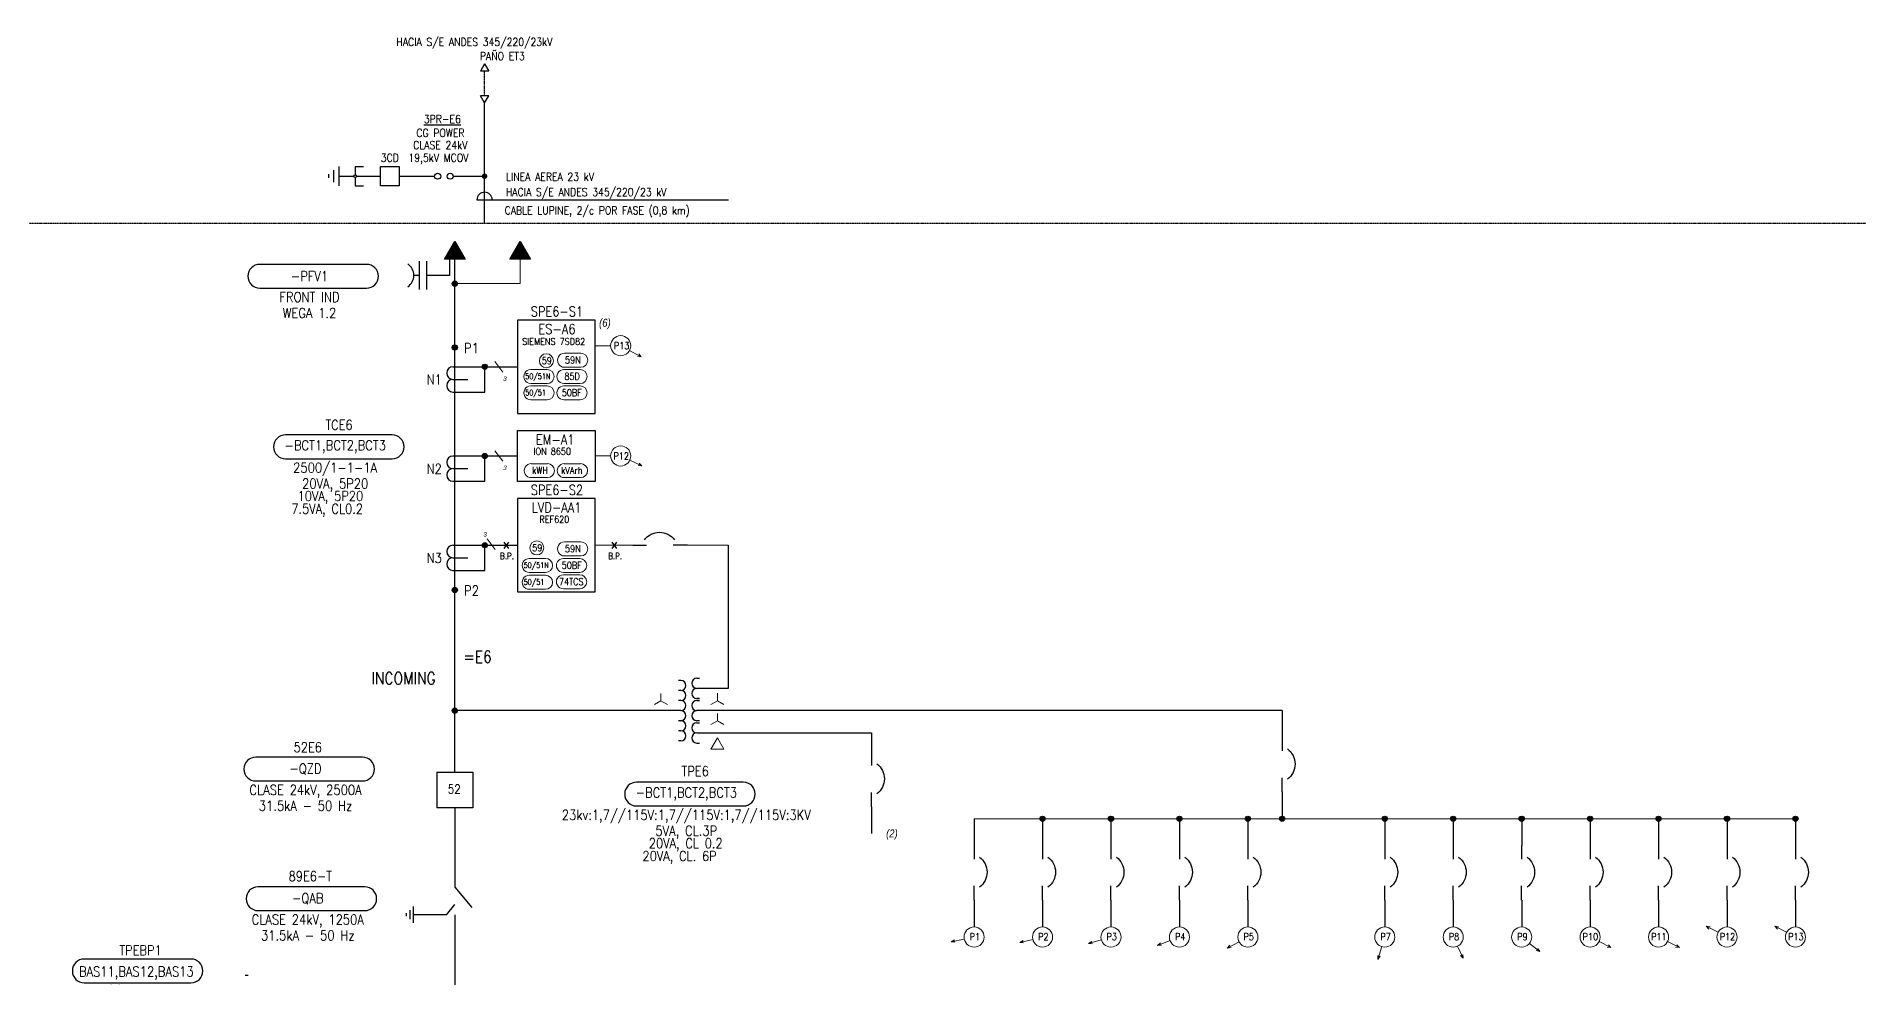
# Model space of a CAD drawing. Header units: millimetres. Extents: x 9982696 to 10277415, y 3207660 to 3335318.
# Drawn here: x 10086379 to 10200229, y 3266050 to 3324868 of the extents above; entities that cross this region are included whole.
import ezdxf
from ezdxf.enums import TextEntityAlignment as Align

# ---------------------------------------------------------------- set-up
doc = ezdxf.new("R2010")
doc.units = ezdxf.units.MM
doc.header["$LTSCALE"] = 2
for name, pattern in [('DASHED', [19.05, 12.7, -6.35]), ('HIDDEN', [9.525, 6.35, -3.175]), ('HIDDEN2', [4.7625, 3.175, -1.5875])]:
    doc.linetypes.add(name, pattern=pattern)
for name, color, linetype, lineweight in [('ASAP_EL31_SIMBOLOGÍA', 1, 'Continuous', 25), ('E_EQP', 134, 'Continuous', 5), ('E_FINO', 251, 'Continuous', 20), ('GE-SIMBOLOGÍAS', 151, 'Continuous', 30)]:
    doc.layers.add(name, color=color, linetype=linetype, lineweight=lineweight)
for name, color, linetype in [('EL-CONDUCTOR', 122, 'Continuous'), ('G-TEXTOS', 2, 'Continuous'), ('GE-SIMBOLOGIAS', 151, 'Continuous'), ('GP-ARQ', 8, 'Continuous'), ('I-sep 220 kV', 5, 'Continuous'), ('I-sep Conductor', 4, 'DASHED'), ('I-sep Equipos Eléctricos', 44, 'Continuous'), ('I-sep TEXTOS', 7, 'Continuous'), ('SIMBOLOS', 6, 'Continuous'), ('Textos', 7, 'Continuous')]:
    doc.layers.add(name, color=color, linetype=linetype)
doc.styles.add('ROMANS', font='romans.shx', dxfattribs={"width": 0.85})
doc.styles.get("Standard").update_dxf_attribs({"font": 'arial.ttf'})
doc.styles.add('style1', font='romans.shx', dxfattribs={"width": 0.85, "height": 250})

# ---------------------------------------------------------------- blocks, each defined once
blk = doc.blocks.new('DESCRIPCION Nº TAG')
at = {"layer": 'GE-SIMBOLOGÍAS'}
blk.add_lwpolyline([(-12.5, -6), (14.34, -6, 1), (14.34, 0), (-12.5, 0, 1)], format="xyb", close=True, dxfattribs=at)
at = {"layer": 'GE-SIMBOLOGÍAS', "color": 2, "style": 'ROMANS', "width": 0.85}
blk.add_attdef('MEQ-Nº', text='', height=2.5, dxfattribs=at).set_placement((0, -3), align=Align.MIDDLE)
for tag, p in [('MEQ-L1', (0, -9.5)), ('MEQ-L2', (0, -13.5)), ('MEQ-L3', (0, -17.5))]:
    blk.add_attdef(tag, text='', height=2.5, dxfattribs=at).set_placement(p, align=Align.CENTER)
blk = doc.blocks.new('A$C30464E65')
at = {"layer": 'ASAP_EL31_SIMBOLOGÍA', "ltscale": 25.4}
for p, q in [((0.01, 3.26), (3.79, 3.26)), ((14.44, 3.26), (10.9, 3.26))]:
    blk.add_line(p, q, dxfattribs=at)
blk.add_arc((7.41, 1.69), 5, 36.8699, 143.1301, dxfattribs=at)

msp = doc.modelspace()

# ---------------------------------------------------------------- hatches: boundary and pattern name
at = {"layer": 'EL-CONDUCTOR'}
h = msp.add_hatch(color=256, dxfattribs=at)
h.paths.add_polyline_path([(10112519, 3309258, -0.4142136), (10112355, 3309422, -0.4142136), (10112519, 3309587)])
h.paths.add_polyline_path([(10112683, 3309422, -0.4142136), (10112519, 3309258), (10112519, 3309587, -0.4142136)])
h = msp.add_hatch(color=256, dxfattribs=at)
h.paths.add_polyline_path([(10112519, 3305264, -0.4142136), (10112355, 3305428, -0.4142136), (10112519, 3305593)])
h.paths.add_polyline_path([(10112683, 3305428, -0.4142136), (10112519, 3305264), (10112519, 3305593, -0.4142136)])
h = msp.add_hatch(color=256, dxfattribs=at)
h.paths.add_polyline_path([(10114392, 3304057, -0.4142136), (10114228, 3304221, -0.4142136), (10114392, 3304386)])
h.paths.add_polyline_path([(10114556, 3304221, -0.4142136), (10114392, 3304057), (10114392, 3304386, -0.4142136)])
h = msp.add_hatch(color=256, dxfattribs=at)
h.paths.add_polyline_path([(10114392, 3298483, -0.4142136), (10114228, 3298647, -0.4142136), (10114392, 3298811)])
h.paths.add_polyline_path([(10114556, 3298647, -0.4142136), (10114392, 3298483), (10114392, 3298811, -0.4142136)])
h = msp.add_hatch(color=256, dxfattribs=at)
h.paths.add_polyline_path([(10114392, 3292908, -0.4142136), (10114228, 3293072, -0.4142136), (10114392, 3293236)])
h.paths.add_polyline_path([(10114556, 3293072, -0.4142136), (10114392, 3292908), (10114392, 3293236, -0.4142136)])
h = msp.add_hatch(color=256, dxfattribs=at)
h.paths.add_polyline_path([(10112519, 3290107, -0.4142136), (10112355, 3290271, -0.4142136), (10112519, 3290435)])
h.paths.add_polyline_path([(10112683, 3290271, -0.4142136), (10112519, 3290107), (10112519, 3290435, -0.4142136)])
h = msp.add_hatch(color=256, dxfattribs=at)
h.paths.add_polyline_path([(10112519, 3282569, 0.4142136), (10112683, 3282733, 0.4142136), (10112519, 3282897)])
h.paths.add_polyline_path([(10112355, 3282733, 0.4142136), (10112519, 3282569), (10112519, 3282897, 0.4142136)])
h = msp.add_hatch(color=256, dxfattribs=at)
h.paths.add_polyline_path([(10112683, 3282733, 0.4142136), (10112519, 3282897, 0.4142136), (10112355, 3282733)])
h.paths.add_polyline_path([(10112519, 3282569, 0.4142136), (10112683, 3282733), (10112355, 3282733, 0.4142136)])
h = msp.add_hatch(color=256, dxfattribs=at)
h.paths.add_polyline_path([(10112519, 3282569, -0.4142136), (10112355, 3282733, -0.4142136), (10112519, 3282897)])
h.paths.add_polyline_path([(10112683, 3282733, -0.4142136), (10112519, 3282569), (10112519, 3282897, -0.4142136)])
h = msp.add_hatch(color=256, dxfattribs=at)
h.paths.add_polyline_path([(10149242, 3275808, -0.4142136), (10149078, 3275973, -0.4142136), (10149242, 3276137)])
h.paths.add_polyline_path([(10149406, 3275973, -0.4142136), (10149242, 3275808), (10149242, 3276137, -0.4142136)])
h = msp.add_hatch(color=256, dxfattribs=at)
h.paths.add_polyline_path([(10153519, 3275808, -0.4142136), (10153355, 3275973, -0.4142136), (10153519, 3276137)])
h.paths.add_polyline_path([(10153683, 3275973, -0.4142136), (10153519, 3275808), (10153519, 3276137, -0.4142136)])
h = msp.add_hatch(color=256, dxfattribs=at)
h.paths.add_polyline_path([(10157796, 3275808, -0.4142136), (10157632, 3275973, -0.4142136), (10157796, 3276137)])
h.paths.add_polyline_path([(10157960, 3275973, -0.4142136), (10157796, 3275808), (10157796, 3276137, -0.4142136)])
h = msp.add_hatch(color=256, dxfattribs=at)
h.paths.add_polyline_path([(10162073, 3275808, -0.4142136), (10161909, 3275973, -0.4142136), (10162073, 3276137)])
h.paths.add_polyline_path([(10162237, 3275973, -0.4142136), (10162073, 3275808), (10162073, 3276137, -0.4142136)])
h = msp.add_hatch(color=256, dxfattribs=at)
h.paths.add_polyline_path([(10164211, 3275808, -0.4142136), (10164047, 3275973, -0.4142136), (10164211, 3276137)])
h.paths.add_polyline_path([(10164375, 3275973, -0.4142136), (10164211, 3275808), (10164211, 3276137, -0.4142136)])
h = msp.add_hatch(color=256, dxfattribs=at)
h.paths.add_polyline_path([(10170626, 3275808, -0.4142136), (10170462, 3275973, -0.4142136), (10170626, 3276137)])
h.paths.add_polyline_path([(10170790, 3275973, -0.4142136), (10170626, 3275808), (10170626, 3276137, -0.4142136)])
h = msp.add_hatch(color=256, dxfattribs=at)
h.paths.add_polyline_path([(10174903, 3275808, -0.4142136), (10174739, 3275973, -0.4142136), (10174903, 3276137)])
h.paths.add_polyline_path([(10175067, 3275973, -0.4142136), (10174903, 3275808), (10174903, 3276137, -0.4142136)])
h = msp.add_hatch(color=256, dxfattribs=at)
h.paths.add_polyline_path([(10179180, 3275808, -0.4142136), (10179016, 3275973, -0.4142136), (10179180, 3276137)])
h.paths.add_polyline_path([(10179344, 3275973, -0.4142136), (10179180, 3275808), (10179180, 3276137, -0.4142136)])
h = msp.add_hatch(color=256, dxfattribs=at)
h.paths.add_polyline_path([(10183457, 3275808, -0.4142136), (10183292, 3275973, -0.4142136), (10183457, 3276137)])
h.paths.add_polyline_path([(10183621, 3275973, -0.4142136), (10183457, 3275808), (10183457, 3276137, -0.4142136)])
h = msp.add_hatch(color=256, dxfattribs=at)
h.paths.add_polyline_path([(10187733, 3275808, -0.4142136), (10187569, 3275973, -0.4142136), (10187733, 3276137)])
h.paths.add_polyline_path([(10187897, 3275973, -0.4142136), (10187733, 3275808), (10187733, 3276137, -0.4142136)])
h = msp.add_hatch(color=256, dxfattribs=at)
h.paths.add_polyline_path([(10192010, 3275808, -0.4142136), (10191846, 3275973, -0.4142136), (10192010, 3276137)])
h.paths.add_polyline_path([(10192174, 3275973, -0.4142136), (10192010, 3275808), (10192010, 3276137, -0.4142136)])
h = msp.add_hatch(color=256, dxfattribs=at)
h.paths.add_polyline_path([(10196287, 3275808, -0.4142136), (10196123, 3275973, -0.4142136), (10196287, 3276137)])
h.paths.add_polyline_path([(10196451, 3275973, -0.4142136), (10196287, 3275808), (10196287, 3276137, -0.4142136)])
at = {"layer": 'GE-SIMBOLOGIAS'}
for points in [[(10112519, 3312066), (10113164, 3310949), (10111874, 3310949)], [(10116608, 3312066), (10117253, 3310949), (10115963, 3310949)]]:
    msp.add_hatch(color=256, dxfattribs=at).paths.add_polyline_path(points)

# ---------------------------------------------------------------- linework, layer by layer
at = {"layer": 'E_EQP', "ltscale": 2}
for p, q in [((10116608, 3310949), (10116608, 3309422)), ((10112519, 3309422), (10116608, 3309422)), ((10122255, 3305541), (10121290, 3305538)), ((10123439, 3305244), (10124173, 3304854)), ((10115024, 3304552), (10115530, 3303891)), ((10118285, 3304047), (10117266, 3304047)), ((10120353, 3304047), (10119334, 3304047)), ((10120388, 3305067), (10119369, 3305067)), ((10120388, 3304193), (10119369, 3304193)), ((10124173, 3304854), (10123937, 3304890)), ((10124173, 3304854), (10124011, 3305029)), ((10118285, 3303174), (10117266, 3303174)), ((10118285, 3303029), (10117266, 3303029)), ((10120353, 3303174), (10119334, 3303174)), ((10120353, 3303029), (10119334, 3303029)), ((10118285, 3302155), (10117266, 3302155)), ((10120353, 3302155), (10119334, 3302155)), ((10115024, 3298977), (10115530, 3298317)), ((10122255, 3298649), (10121290, 3298647)), ((10123455, 3298385), (10124207, 3298031)), ((10118310, 3298167), (10117291, 3298167)), ((10118310, 3297294), (10117291, 3297294)), ((10120378, 3298167), (10119359, 3298167)), ((10120378, 3297294), (10119359, 3297294)), ((10124207, 3298031), (10123970, 3298056)), ((10124207, 3298031), (10124037, 3298198)), ((10114541, 3293470), (10115047, 3292810)), ((10120388, 3293276), (10119369, 3293276)), ((10121290, 3293072), (10123651, 3293072)), ((10127056, 3293072), (10129597, 3293072)), ((10118190, 3292244), (10117171, 3292244)), ((10120323, 3292241), (10119304, 3292241)), ((10120388, 3292402), (10119369, 3292402)), ((10118190, 3291371), (10117171, 3291371)), ((10118190, 3291191), (10117171, 3291191)), ((10118190, 3290317), (10117171, 3290317)), ((10120323, 3291368), (10119304, 3291368)), ((10120323, 3291223), (10119304, 3291223)), ((10120323, 3290349), (10119304, 3290349)), ((10144965, 3275973), (10196287, 3275973)), ((10191455, 3268880), (10190714, 3269256)), ((10190714, 3269256), (10190879, 3269083)), ((10190714, 3269256), (10190950, 3269224)), ((10195732, 3268880), (10194991, 3269256)), ((10194991, 3269256), (10195156, 3269083)), ((10194991, 3269256), (10195227, 3269224)), ((10144349, 3268459), (10143534, 3268293)), ((10143534, 3268293), (10143739, 3268415)), ((10143534, 3268293), (10143771, 3268261)), ((10148630, 3268437), (10147824, 3268234)), ((10147824, 3268234), (10148023, 3268366)), ((10147824, 3268234), (10148062, 3268213)), ((10152915, 3268406), (10152117, 3268173)), ((10152117, 3268173), (10152312, 3268312)), ((10152117, 3268173), (10152356, 3268160)), ((10157208, 3268360), (10156432, 3268061)), ((10156432, 3268061), (10156614, 3268215)), ((10156432, 3268061), (10156671, 3268068)), ((10161519, 3268285), (10160784, 3267896)), ((10160784, 3267896), (10160946, 3268071)), ((10160784, 3267896), (10161020, 3267932)), ((10170440, 3267982), (10170193, 3267189)), ((10175168, 3268013), (10175516, 3267258)), ((10179669, 3268188), (10180321, 3267672)), ((10180321, 3267672), (10180095, 3267750)), ((10180321, 3267672), (10180193, 3267873)), ((10184020, 3268303), (10184761, 3267927)), ((10184761, 3267927), (10184524, 3267959)), ((10184761, 3267927), (10184596, 3268099)), ((10188297, 3268303), (10189038, 3267927)), ((10189038, 3267927), (10188801, 3267959)), ((10189038, 3267927), (10188873, 3268099)), ((10170193, 3267189), (10170185, 3267427)), ((10170193, 3267189), (10170335, 3267380)), ((10175516, 3267258), (10175350, 3267429)), ((10175516, 3267258), (10175493, 3267495))]:
    msp.add_line(p, q, dxfattribs=at)
for centre, radius in [((10122884, 3305541), 629), ((10118239, 3304598), 437), ((10122884, 3298649), 629), ((10117642, 3292903), 437), ((10144965, 3268583), 629), ((10149242, 3268583), 629), ((10153519, 3268583), 629), ((10157796, 3268583), 629), ((10162073, 3268583), 629), ((10170626, 3268583), 629), ((10174903, 3268583), 629), ((10179180, 3268583), 629), ((10183457, 3268583), 629), ((10187733, 3268583), 629), ((10192010, 3268583), 629), ((10196287, 3268583), 629)]:
    msp.add_circle(centre, radius, dxfattribs=at)
for centre, start, end in [((10117266, 3303610), 90, 270.00007), ((10118285, 3303610), 270, 90), ((10119334, 3303610), 90, 270.00007), ((10119369, 3304630), 90, 270.00007), ((10120353, 3303610), 270, 90), ((10120388, 3304630), 270, 90), ((10117266, 3302592), 90, 270.00007), ((10118285, 3302592), 270, 90), ((10119334, 3302592), 90, 270.00007), ((10120353, 3302592), 270, 90), ((10117291, 3297731), 90, 270.00007), ((10118310, 3297731), 270, 90), ((10119359, 3297731), 90, 270.00007), ((10120378, 3297731), 270, 90), ((10119369, 3292839), 90, 270.00007), ((10120388, 3292839), 270, 90), ((10117171, 3291807), 90, 270.00007), ((10118190, 3291807), 270, 90), ((10119304, 3291805), 90, 270.00007), ((10120323, 3291805), 270, 90), ((10117171, 3290754), 90, 270.00007), ((10118190, 3290754), 270, 90), ((10119304, 3290786), 90, 270.00007), ((10120323, 3290786), 270, 90)]:
    msp.add_arc(centre, 437, start, end, dxfattribs=at)
at = {"layer": 'E_FINO', "ltscale": 25.4}
for p, q in [((10125401, 3283340), (10125401, 3283806)), ((10128925, 3283352), (10128925, 3283818)), ((10125401, 3283340), (10124998, 3283107)), ((10125401, 3283340), (10125804, 3283107)), ((10128925, 3283352), (10128521, 3283120)), ((10128925, 3283352), (10129328, 3283120)), ((10128925, 3282090), (10128925, 3282556)), ((10128925, 3282090), (10128521, 3281858)), ((10128925, 3282090), (10129328, 3281858)), ((10128925, 3281033), (10128521, 3280334)), ((10128521, 3280334), (10129328, 3280334)), ((10129328, 3280334), (10128925, 3281033))]:
    msp.add_line(p, q, dxfattribs=at)
at = {"layer": 'EL-CONDUCTOR'}
for p, q in [((10112519, 3282543), (10112519, 3310949)), ((10113008, 3304221), (10116436, 3304221)), ((10113008, 3304221), (10116436, 3304221)), ((10113008, 3298647), (10116436, 3298647)), ((10113008, 3298647), (10116436, 3298647)), ((10113008, 3293072), (10116436, 3293072)), ((10129597, 3293072), (10129597, 3285542)), ((10129597, 3285542), (10129597, 3284125)), ((10129597, 3284125), (10127640, 3284125)), ((10112519, 3278889), (10112519, 3282543)), ((10164211, 3282733), (10127640, 3282733)), ((10164211, 3282733), (10164211, 3281055)), ((10127640, 3281340), (10138551, 3281340)), ((10138551, 3281340), (10138551, 3280130)), ((10112519, 3276654), (10112519, 3275859)), ((10138551, 3276725), (10138551, 3275047)), ((10164211, 3277650), (10164211, 3275973)), ((10112519, 3276256), (10112519, 3271699)), ((10144965, 3275973), (10144965, 3274295)), ((10149242, 3275973), (10149242, 3274295)), ((10153519, 3275973), (10153519, 3274295)), ((10157796, 3275973), (10157796, 3274295)), ((10162073, 3275973), (10162073, 3274295)), ((10170626, 3275973), (10170626, 3274295)), ((10174903, 3275973), (10174903, 3274295)), ((10179180, 3275973), (10179180, 3274295)), ((10183457, 3275973), (10183457, 3274295)), ((10187733, 3275973), (10187733, 3274295)), ((10192010, 3275973), (10192010, 3274295)), ((10196287, 3275973), (10196287, 3274295)), ((10111993, 3269978), (10109920, 3269978)), ((10144965, 3270890), (10144965, 3269212)), ((10149242, 3270890), (10149242, 3269212)), ((10153519, 3270890), (10153519, 3269212)), ((10157796, 3270890), (10157796, 3269212)), ((10162073, 3270890), (10162073, 3269212)), ((10170626, 3270890), (10170626, 3269212)), ((10174903, 3270890), (10174903, 3269212)), ((10179180, 3270890), (10179180, 3269212)), ((10183457, 3270890), (10183457, 3269212)), ((10187733, 3270890), (10187733, 3269212)), ((10192010, 3270890), (10192010, 3269212)), ((10196287, 3270890), (10196287, 3269212)), ((10112524, 3268537), (10112524, 3262901))]:
    msp.add_line(p, q, dxfattribs=at)
for points in [[(10112998, 3302644), (10114392, 3302644), (10114392, 3304221)], [(10112998, 3297069), (10114392, 3297069), (10114392, 3298647)], [(10112998, 3291494), (10114392, 3291494), (10114392, 3293072)], [(10126649, 3282733), (10112519, 3282733)]]:
    msp.add_lwpolyline(points, dxfattribs=at)
for centre in [(10112519, 3309422), (10112519, 3305428), (10114392, 3304221), (10114392, 3298647), (10114392, 3293072), (10112519, 3290271), (10112519, 3282733), (10112519, 3282733), (10149242, 3275973), (10153519, 3275973), (10157796, 3275973), (10162073, 3275973), (10164211, 3275973), (10170626, 3275973), (10174903, 3275973), (10179180, 3275973), (10183457, 3275973), (10187733, 3275973), (10192010, 3275973), (10196287, 3275973)]:
    msp.add_circle(centre, 164, dxfattribs=at)
at = {"layer": 'GE-SIMBOLOGIAS', "color": 1, "linetype": 'HIDDEN', "ltscale": 0.5}
msp.add_line((9982696, 3313192), (10241118, 3313192), dxfattribs=at)
at = {"layer": 'GE-SIMBOLOGIAS', "linetype": 'Continuous'}
for p, q in [((10110305, 3309056), (10110305, 3310817)), ((10110778, 3309056), (10110778, 3310817)), ((10112180, 3310949), (10112180, 3309936)), ((10110305, 3309936), (10109964, 3309936)), ((10112180, 3309936), (10110778, 3309936)), ((10112405, 3304221), (10112998, 3304221)), ((10112405, 3303433), (10112657, 3303433)), ((10112405, 3302644), (10112998, 3302644)), ((10116436, 3300249), (10121290, 3300249)), ((10116436, 3297044), (10116436, 3300249)), ((10121290, 3300249), (10121290, 3297044)), ((10112405, 3298647), (10112998, 3298647)), ((10112405, 3297858), (10112657, 3297858)), ((10112405, 3297069), (10112998, 3297069)), ((10121290, 3297044), (10116436, 3297044)), ((10112405, 3293072), (10112998, 3293072)), ((10112405, 3292283), (10112657, 3292283)), ((10112405, 3291494), (10112998, 3291494))]:
    msp.add_line(p, q, dxfattribs=at)
at = {"layer": 'GE-SIMBOLOGIAS'}
for p, q in [((10126649, 3284625), (10126492, 3284625)), ((10127640, 3284756), (10127798, 3284756)), ((10126649, 3283994), (10126492, 3283994)), ((10127798, 3283494), (10127640, 3283494)), ((10127640, 3283494), (10127798, 3283494)), ((10126649, 3283364), (10126492, 3283364)), ((10127640, 3283363), (10127798, 3283363)), ((10126649, 3282102), (10126492, 3282102)), ((10126649, 3282102), (10126492, 3282102)), ((10126649, 3281471), (10126492, 3281471)), ((10127798, 3282102), (10127640, 3282102)), ((10127640, 3281971), (10127798, 3281971)), ((10126649, 3280840), (10126492, 3280840)), ((10127640, 3280709), (10127798, 3280709)), ((10111402, 3278889), (10113637, 3278889)), ((10111402, 3278889), (10111402, 3276654)), ((10113637, 3278889), (10113637, 3276654)), ((10113637, 3276654), (10111402, 3276654)), ((10109470, 3270083), (10109470, 3269879)), ((10109712, 3270269), (10109712, 3269694)), ((10109920, 3270493), (10109920, 3269463)), ((10112524, 3269978), (10112524, 3268537)), ((10099616, 3266170), (10099412, 3266170))]:
    msp.add_line(p, q, dxfattribs=at)
for points in [[(10112519, 3312066), (10113164, 3310949), (10111874, 3310949)], [(10116608, 3312066), (10117253, 3310949), (10115963, 3310949)]]:
    msp.add_lwpolyline(points, close=True, dxfattribs=at)
at = {"layer": 'GE-SIMBOLOGIAS', "linetype": 'Continuous'}
for points in [[(10116436, 3301303), (10121290, 3301303), (10121290, 3307140), (10116436, 3307140)], [(10116436, 3290153), (10121290, 3290153), (10121290, 3295990), (10116436, 3295990)]]:
    msp.add_lwpolyline(points, close=True, dxfattribs=at)
for points in [[(10112657, 3303433), (10113328, 3303433)], [(10112657, 3297858), (10113328, 3297858)], [(10112657, 3292283), (10113328, 3292283)]]:
    msp.add_lwpolyline(points, dxfattribs=at)
at = {"layer": 'GE-SIMBOLOGIAS'}
for points in [[(10112519, 3271699), (10113581, 3270434)], [(10111993, 3269978), (10112524, 3270611)]]:
    msp.add_lwpolyline(points, dxfattribs=at)
at = {"layer": 'GE-SIMBOLOGIAS', "linetype": 'Continuous'}
for centre, radius, start, end in [((10109120, 3309936), 844, 302.63796, 57.36204), ((10112405, 3303827), 394, 90, 270), ((10112405, 3303039), 394, 90, 270), ((10112405, 3298252), 394, 90, 270), ((10112405, 3297464), 394, 90, 270), ((10112405, 3292677), 394, 90, 270), ((10112405, 3291889), 394, 90, 270)]:
    msp.add_arc(centre, radius, start, end, dxfattribs=at)
at = {"layer": 'GE-SIMBOLOGIAS'}
for centre, start, end in [((10126649, 3284310), 270, 90), ((10127640, 3284441), 90, 270), ((10126649, 3283679), 270, 90), ((10127640, 3283810), 90, 270), ((10126649, 3283048), 270, 90), ((10126649, 3282417), 270, 90), ((10127640, 3283048), 90, 270), ((10127640, 3282417), 90, 270), ((10126649, 3281786), 270, 90), ((10126649, 3281155), 270, 90), ((10127640, 3281655), 90, 270), ((10127640, 3281024), 90, 270)]:
    msp.add_arc(centre, 315, start, end, dxfattribs=at)
at = {"layer": 'GP-ARQ', "color": 1}
for p, q in [((10114379, 3323150), (10114122, 3322705)), ((10114636, 3322705), (10114122, 3322705)), ((10114379, 3323150), (10114636, 3322705)), ((10114636, 3321163), (10114122, 3321163)), ((10114379, 3320718), (10114122, 3321163)), ((10114379, 3320718), (10114636, 3321163))]:
    msp.add_line(p, q, dxfattribs=at)
at = {"layer": 'I-sep 220 kV', "linetype": 'HIDDEN2'}
msp.add_line((10114379, 3321163), (10114379, 3322705), dxfattribs=at)
at = {"layer": 'I-sep 220 kV'}
msp.add_line((10114379, 3313192), (10114379, 3320718), dxfattribs=at)
at = {"layer": 'I-sep 220 kV', "const_width": 171}
msp.add_lwpolyline([(10114293, 3316133, 1), (10114465, 3316133, 1)], format="xyb", close=True, dxfattribs=at)
at = {"layer": 'I-sep Conductor', "linetype": 'Continuous', "ltscale": 0.1}
msp.add_line((10113903, 3314659), (10129626, 3314659), dxfattribs=at)
msp.add_ellipse((10114379, 3314661), major_axis=(-476, -2), ratio=0.9867099, start_param=3.1415927, end_param=6.2831853, dxfattribs=at)
at = {"layer": 'I-sep Equipos Eléctricos', "linetype": 'Continuous'}
for p, q in [((10104946, 3316500), (10104944, 3315768)), ((10105271, 3316743), (10105269, 3315524)), ((10106298, 3316743), (10106298, 3316219)), ((10104620, 3316256), (10104620, 3316033)), ((10106298, 3316048), (10106298, 3315524))]:
    msp.add_line(p, q, dxfattribs=at)
at = {"layer": 'I-sep Equipos Eléctricos'}
for p, q in [((10106298, 3316743), (10106814, 3316743)), ((10105270, 3316133), (10106212, 3316133)), ((10106298, 3315524), (10106812, 3315524)), ((10106383, 3316133), (10107882, 3316133)), ((10109040, 3316133), (10111258, 3316133)), ((10112418, 3316133), (10114379, 3316133))]:
    msp.add_line(p, q, dxfattribs=at)
msp.add_lwpolyline([(10107882, 3316743), (10109040, 3316743), (10109040, 3315524), (10107882, 3315524)], close=True, dxfattribs=at)
for centre, radius in [((10106298, 3316133), 85.7), ((10111447, 3316133), 189), ((10112229, 3316133), 189)]:
    msp.add_circle(centre, radius, dxfattribs=at)
at = {"layer": 'SIMBOLOS'}
for p, q in [((10115889, 3292860), (10115594, 3293264)), ((10115594, 3292860), (10115889, 3293264)), ((10122648, 3292860), (10122353, 3293264)), ((10122353, 3292860), (10122648, 3293264))]:
    msp.add_line(p, q, dxfattribs=at)

# ---------------------------------------------------------------- block references
at = {"layer": 'GE-SIMBOLOGÍAS', "xscale": 248.3184454382091, "yscale": 248.3184454382091, "zscale": 248.3184454382091}
for p, values in [((10103440, 3310625), {'MEQ-Nº': '-PFV1', 'MEQ-L1': 'FRONT IND', 'MEQ-L2': 'WEGA 1.2'}), ((10105043, 3299965), {'MEQ-Nº': '-BCT1,BCT2,BCT3', 'MEQ-L1': '2500/1-1-1A', 'MEQ-L2': '20VA, 5P20'}), ((10103192, 3279827), {'MEQ-Nº': '-QZD', 'MEQ-L1': 'CLASE 24kV, 2500A', 'MEQ-L2': '31.5kA - 50 Hz'}), ((10126985, 3278263), {'MEQ-Nº': '-BCT1,BCT2,BCT3', 'MEQ-L1': '23kv:1,7//115V:1,7//115V:1,7//115V:3KV', 'MEQ-L2': '5VA, CL.3P'}), ((10103330, 3271725), {'MEQ-Nº': '-QAB', 'MEQ-L1': 'CLASE 24kV, 1250A', 'MEQ-L2': '31.5kA - 50 Hz'})]:
    msp.add_blockref('DESCRIPCION Nº TAG', p, dxfattribs=at).add_auto_attribs(values)
at = {"layer": 'GE-SIMBOLOGÍAS', "ltscale": 0.1, "xscale": -235.9025231662986, "yscale": 235.9025231662986, "zscale": 235.9025231662986}
msp.add_blockref('A$C30464E65', (10127059, 3292302), dxfattribs=at)
at = {"layer": 'GE-SIMBOLOGÍAS', "ltscale": 0.1, "xscale": -235.9025231662986, "yscale": 235.9025231662986, "zscale": 235.9025231662986, "rotation": 270}
for p in [(10137781, 3276723), (10163441, 3277648), (10144196, 3270888), (10148473, 3270888), (10152749, 3270888), (10157026, 3270888), (10161303, 3270888), (10169857, 3270888), (10174133, 3270888), (10178410, 3270888), (10182687, 3270888), (10186964, 3270888), (10191241, 3270888), (10195517, 3270888)]:
    msp.add_blockref('A$C30464E65', p, dxfattribs=at)
at = {"layer": 'GE-SIMBOLOGÍAS'}
ref = msp.add_blockref('DESCRIPCION Nº TAG', (10092471, 3267209), dxfattribs=dict(at, xscale=248.3184454382091, yscale=248.3184454382091, zscale=248.3184454382091))
ref.add_attrib('MEQ-Nº', 'BAS11,BAS12,BAS13', dxfattribs={"color": 2, "height": 620.8, "style": 'ROMANS', "width": 0.85}).set_placement((10092617, 3266333), align=Align.MIDDLE)
ref.add_attrib('MEQ-L1', '33:SQR3//0.0033:SQR3 kV', dxfattribs={"color": 2, "height": 620.8, "style": 'ROMANS', "width": 0.85}).set_placement((10092471, 3264849), align=Align.CENTER)
ref.add_attrib('MEQ-L2', 'CL 0.5/3P', dxfattribs={"color": 2, "height": 620.8, "style": 'ROMANS', "width": 0.85}).set_placement((10092471, 3263855), align=Align.CENTER)

# ---------------------------------------------------------------- texts
at = {"layer": 'E_EQP', "ltscale": 2, "char_height": 280, "attachment_point": 1}
for insert in [(10115541, 3303622), (10115541, 3298047), (10114309, 3293892)]:
    msp.add_mtext_dynamic_manual_height_columns('{\\fArial|b0|i1|c0|p34;3}', width=142.64, gutter_width=12.5, heights=[0], dxfattribs=dict(at, insert=insert))
at = {"layer": 'G-TEXTOS', "attachment_point": 7, "style": 'ROMANS'}
for s, insert, char_height, width in [('ES-A6', (10117737, 3306271), 620.8, 620.8), ('P1', (10113102, 3305080), 620.8, 603.06), ('SIEMENS 7SD82', (10116723, 3305585), 434.56, 5256.85), ('P13', (10122460, 3305333), 434.6, 434.56), ('59', (10117953, 3304385), 434.6, 434.56), ('59N', (10119403, 3304428), 434.6, 248.3), ('N1', (10110757, 3303110), 620.8, 620.8), ('50/51N', (10116918, 3303335), 347.6, 347.65), ('50/51', (10116918, 3302317), 347.6, 347.65), ('50BF', (10119202, 3302390), 434.6, 434.56), ('85D', (10119369, 3303408), 434.6, 434.56), ('EM-A1', (10117583, 3299359), 620.8, 620.8), ('ION 8650', (10117437, 3298713), 434.6, 3033.16), ('P12', (10122437, 3298423), 434.6, 434.56), ('N2', (10110757, 3297535), 620.8, 620.8), ('kWH', (10117342, 3297528), 434.6, 434.56), ('kVArh', (10119157, 3297524), 434.6, 434.56), ('LVD-AA1', (10117319, 3295121), 620.8, 620.8), ('REF620', (10117807, 3294475), 434.6, 434.56), ('N3', (10110757, 3291960), 620.8, 620.8), ('59', (10117356, 3292690), 434.6, 434.56), ('59N', (10119403, 3292636), 434.6, 248.3), ('50/51N', (10116822, 3291532), 347.6, 347.65), ('50BF', (10119196, 3291602), 434.6, 434.56), ('P2', (10113102, 3289922), 620.8, 603.06), ('50/51', (10116822, 3290479), 347.6, 347.65), ('74TCS', (10119030, 3290584), 434.6, 434.56), ('P1', (10144690, 3268380), 434.6, 434.56), ('P2', (10148967, 3268380), 434.6, 434.56), ('P3', (10153244, 3268380), 434.6, 468.27), ('P4', (10157521, 3268380), 434.6, 650.93), ('P5', (10161797, 3268380), 434.6, 434.56), ('P7', (10170351, 3268380), 434.6, 434.56), ('P8', (10174628, 3268380), 434.6, 434.56), ('P9', (10178905, 3268380), 434.6, 434.56), ('P10', (10182989, 3268380), 434.6, 434.56), ('P11', (10187269, 3268394), 434.6, 434.56), ('P12', (10191558, 3268380), 434.6, 434.56), ('P13', (10195834, 3268380), 434.6, 434.56)]:
    msp.add_mtext(s, dxfattribs=dict(at, insert=insert, char_height=char_height, width=width))
at = {"layer": 'I-sep TEXTOS', "color": 2, "style": 'style1', "width": 0.85}
for s, p in [('HACIA S/E ANDES 345/220/23kV', (10118615, 3324773)), ('PAÑO ET3', (10116893, 3323890))]:
    msp.add_text(s, height=500, dxfattribs=at).set_placement(p, align=Align.TOP_RIGHT)
at = {"layer": 'I-sep TEXTOS', "color": 3, "style": 'style1', "width": 0.85}
msp.add_text('%%U3PR-E6', height=500, dxfattribs=at).set_placement((10110584, 3319454))
at = {"layer": 'I-sep TEXTOS', "color": 2, "style": 'style1', "width": 0.85}
for s, p in [('CG POWER', (10110120, 3318587)), ('CLASE 24kV', (10109918, 3317827)), ('3CD', (10107895, 3317033)), ('19,5kV MCOV', (10109621, 3317038)), ('LINEA AEREA 23 kV  ', (10115714, 3315846)), ('HACIA S/E ANDES 345/220/23 kV', (10115714, 3314892)), ('CABLE LUPINE, 2/c POR FASE (0,8 km)', (10115633, 3313750))]:
    msp.add_text(s, height=500, dxfattribs=at).set_placement(p)
at = {"layer": 'I-sep TEXTOS', "color": 2, "style": 'ROMANS', "width": 0.85}
for p in [(10115781, 3292399), (10122540, 3292399)]:
    msp.add_text('B.P.', height=383.7, dxfattribs=at).set_placement(p, align=Align.MIDDLE)
at = {"layer": 'Textos', "style": 'ROMANS', "width": 0.85}
for s, height, p in [('SPE6-S1', 614.6, (10117265, 3307371)), ('TCE6', 614.6, (10104438, 3300285)), ('10VA, 5P20', 614.6, (10102697, 3295840)), ('SPE6-S2', 614.6, (10117265, 3296221)), ('7.5VA, CL0.2', 614.59, (10102304, 3295039)), ('52E6', 614.6, (10102446, 3280136)), ('TPE6', 614.6, (10126691, 3278644)), ('52', 558.7, (10112080, 3277551)), ('20VA, CL 0.2', 614.59, (10124640, 3274138)), ('20VA, CL. 6P', 614.59, (10124246, 3273337)), ('89E6-T', 614.6, (10102134, 3272078)), ('TPEBP1', 614.6, (10091565, 3267445))]:
    msp.add_text(s, height=height, dxfattribs=at).set_placement(p)
at = {"layer": 'Textos', "width": 11483.54, "style": 'ROMANS'}
for s, insert, char_height, attachment_point in [('\\pi5421.1;{\\fArial|b0|i1|c0|p34;(6)}', (10116113, 3307223), 500, 1), ('=E6', (10114825, 3286475), 745, 3), ('INCOMING', (10111326, 3285127), 745, 3), ('\\pi5421.1;{\\fArial|b0|i1|c0|p34;(2)}', (10134046, 3275310), 500, 1)]:
    msp.add_mtext(s, dxfattribs=dict(at, insert=insert, char_height=char_height, attachment_point=attachment_point))

doc.saveas('drawing.dxf')
